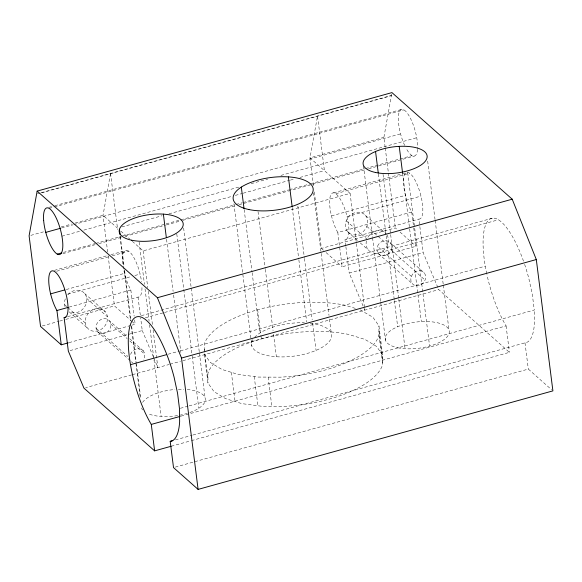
<?xml version="1.0" encoding="UTF-8"?>
<svg xmlns="http://www.w3.org/2000/svg" width="582" height="582" viewBox="0 0 582 582"><rect width="100%" height="100%" fill="white"/><g stroke="black" fill="none" stroke-linecap="round" stroke-linejoin="round"><path stroke-width="0.44" stroke-dasharray="2.91 2.18" d="M107.663 252.093L103.014 215.325L110.806 172.01M385.146 147.202L383.902 137.337L391.686 94.029M191.42 440.639L509.425 352.343L438.748 289.61L181.344 361.102M69.083 342.631L130.826 325.462M131.692 325.222L135.17 324.254L134.602 319.744M131.619 374.903L85.627 387.677M132.492 374.655L169.173 364.47M37.503 193.719L40.107 192.998M40.98 192.758L391.424 95.448M41.802 192.788L391.38 95.717M48.728 207.396L53.981 205.941M54.861 205.693L401.769 109.372M49.106 208.392L53.486 207.177M54.359 206.93L403.901 109.882M30.839 235.361L44.756 231.498M61.277 226.915L71.71 224.019M75.187 223.052L103.014 215.325L117.455 228.122M383.902 137.337L309.98 157.86L313.494 185.658M61.539 227.999L72.925 224.834M73.805 224.594L400.569 133.86M61.932 236.212L80.331 231.105M83.837 230.13L239.769 186.829M251.162 183.672L267.807 179.052M280.946 175.4L416.734 137.701M121.82 226.907L161.992 215.755M168.976 213.82L231.854 196.36M235.346 195.392L242.33 193.45M243.203 193.209L289.487 180.355M290.36 180.114L294.732 178.9M299.97 177.445L324.421 170.657M63.38 252.406L94.917 243.647M95.79 243.407L121.201 236.35M122.075 236.11L179.896 220.054M180.769 219.814L235.084 204.733M235.957 204.486L242.09 202.783M242.97 202.543L288.519 189.892M289.4 189.652L309.544 184.058M310.424 183.81L364.739 168.729M365.612 168.489L412.041 155.598M62.878 253.643L95.295 244.644M98.795 243.669L121.573 237.34M125.079 236.372L165.375 225.183M166.256 224.936L182.02 220.556M182.901 220.316L235.463 205.722M238.962 204.748L311.676 184.559M312.549 184.319L365.118 169.726M368.617 168.751L414.173 156.1M54.41 270.361L107.459 255.629M110.936 254.669L126.592 250.318M333.559 192.853L407.473 172.33A24.189 7.442 74.5 0 1 420.975 196.083A24.189 7.442 74.5 0 1 418.909 219.101L423.129 252.559L438.748 289.61M56.621 271.248L108.798 256.764M112.275 255.796L128.797 251.213M335.763 193.741L409.684 173.218M132.31 241.29L143.121 250.871L350.088 193.406L364.834 310.133L363.444 306.845M66.253 289.523L124.519 273.344M331.485 215.878L405.407 195.356M67.912 294.114L131.394 276.486M134.879 275.519L140.095 274.071M347.061 216.606L420.975 196.083M69.098 307.129L130.841 289.989A24.189 7.442 74.5 0 1 122.649 259.528A24.189 7.442 74.5 0 1 130.892 253.199A24.189 7.442 74.5 0 1 141.542 281.768M413.729 227.824L416.057 246.295L342.136 266.789L337.807 232.524L411.729 212.001A24.189 7.442 74.5 0 1 403.915 187.375A24.189 7.442 74.5 0 1 406.818 172.388M67.585 316.652L138.021 297.096A24.189 7.442 74.5 0 0 141.906 285.718M345.766 245.793L344.988 239.631L418.909 219.101M42.282 325.935L58.804 321.344M59.67 321.104L64.893 319.656M65.759 319.416L114.458 305.892L131.161 320.704M314.287 191.936L321.424 248.427L395.338 227.904L397.346 229.686M141.346 315.677L492.641 218.134M145.333 317.801L163.731 312.694M164.611 312.454L498.381 219.778M70.073 350.59L142.248 330.554L140.691 318.223M363.095 306.023L349.215 273.089L423.129 252.559M168.14 354.212L179.532 351.055M180.405 350.808L485.272 266.163M170.039 364.23L180.478 361.342M180.347 408.302L188.226 406.112M189.106 405.872L534.269 310.031L532.37 294.805L528.863 278.603A64.5 19.846 74.5 0 0 523.996 262.533M181.067 416.137L506.085 325.898A64.5 19.846 74.5 0 1 486.93 274.639M175.451 439.883L192.096 435.263M192.977 435.016L524.993 342.827A64.5 19.846 74.5 0 0 534.436 323.243L534.269 310.031M171.268 446.234L190.547 440.887M175.269 467.113L528.311 369.083L551.569 389.7M355.296 308.38L345.046 305.237A88.69 36.215 -7.2 0 0 204.217 344.34L204.26 350.72M360.127 309.864L372.909 317.255L378.918 325.811L382.607 355.013L382.672 364.521A88.69 36.215 -7.2 0 1 284.023 406.374L261.791 406.272L241.843 403.624L225.532 398.626L213.98 391.613L207.97 383.058L204.275 353.136M350.088 193.406L309.98 157.86L317.517 115.985L324.603 172.083M365.452 215.42A12.091 10.396 -48.4 0 1 357.915 234.517A12.091 10.396 -48.4 0 1 346.246 220.753A12.091 10.396 -48.4 0 1 365.452 215.42L386.164 233.782A12.091 10.396 -48.4 0 0 367.613 237.696M390.267 242.767L424.176 272.82A8.061 6.926 -48.4 0 1 419.156 285.551A8.061 6.926 -48.4 0 1 411.372 276.377L377.463 246.317A8.061 6.926 -48.4 0 1 390.267 242.767A8.061 6.926 -48.4 0 1 385.248 255.491A8.061 6.926 -48.4 0 1 377.463 246.317M366.827 226.376L387.547 244.738M391.184 250.064L425.1 280.124M346.246 220.753L366.958 239.115M378.387 253.621L412.296 283.681M347.629 231.701L357.646 240.584M360.323 242.956L368.341 250.064M321.424 248.427L323.425 250.202M326.102 252.573L342.136 266.789M120.83 231.112L129.611 238.896M131.83 321.293L135.17 324.254M84.565 293.408L105.277 311.77A12.091 10.396 -48.4 0 1 97.754 330.867A12.091 10.396 -48.4 0 1 86.078 317.103A12.091 10.396 -48.4 0 1 105.277 311.77M86.74 298.471L107.459 316.834M109.387 320.769A8.061 6.926 -48.4 0 1 104.367 333.501A8.061 6.926 -48.4 0 1 96.583 324.327A8.061 6.926 -48.4 0 1 109.387 320.769L127.014 336.411M129.728 338.811L143.296 350.844M110.835 324.145L127.109 338.579M129.822 340.987L144.743 354.22M96.052 328.248L127.931 356.519M97.5 331.624L130.055 360.498M64.566 304.633L67.243 306.998M67.905 307.594L85.285 322.995M69.418 312.061L87.46 328.059M400.016 232.058L416.057 246.295M382.607 355.013L376.598 346.457L365.045 339.444L348.734 334.446A88.69 36.215 -7.2 0 0 207.905 373.549L207.97 383.058M204.275 353.849L210.291 362.404L221.844 369.425L238.147 374.422L258.102 377.063L280.328 377.165A88.69 36.215 -7.2 0 0 378.977 335.319L378.918 325.811M142.248 330.554L153.357 356.897M153.699 357.719L157.868 367.606L153.102 329.892M524.993 342.827L528.311 369.083M506.085 325.898L509.425 352.343M427.668 161.127L435.045 219.538M435.154 220.44L443.215 284.242M443.331 285.144L449.006 330.074M407.684 172.672L429.589 346.108M411.729 212.001L413.613 226.944M402.62 173.32L409.546 228.137M409.655 229.039L421.346 321.599M385.255 148.097L388.318 172.308M388.427 173.203L395.338 227.904M383.051 174.374L390.544 233.688M390.653 234.582L398.714 298.384M398.823 299.286L405.065 348.713M378.387 173.967L385.764 232.378M386.215 235.972L394.276 299.774M394.385 300.668L397.681 326.735M363.481 165.935L372.444 236.925M372.56 237.827L380.613 301.629M380.73 302.531L385.495 340.274M378.955 331.354L382.643 360.564M378.977 334.985L382.665 364.194M345.875 246.673L349.215 273.089M313.531 192.846L329.012 315.429M329.47 319.038L331.289 333.457M297.846 206.159L304.335 257.542M304.451 258.437L312.192 319.736M312.65 323.337L316.062 350.379M292.251 207.534L298.741 258.91M298.857 259.812L306.714 322.006M258.044 211.637L265.217 268.418M265.327 269.32L273.067 330.612M273.525 334.221L276.37 356.751M268.142 377.107L271.83 406.316M257.666 309.755L260.794 334.534M260.903 335.421L261.354 338.957M244.164 209.636L252.021 271.83M252.137 272.732L259.761 333.122M233.92 203.787L250.995 338.993M251.111 339.895L251.904 346.203M254.232 376.547L257.921 405.756M231.36 372.342L235.048 401.544M204.246 349.178L207.934 378.38M183.628 227.962L191.122 287.268M191.231 288.17L199.291 351.972M199.4 352.867L205.075 397.804M176.775 233.935L192.096 355.246M192.213 356.148L198.797 408.266M166.554 239.289L173.138 291.407M173.589 295.001L180.857 352.517M143.121 250.871L147.77 287.69M148.221 291.276L152.535 325.396M139.127 242.105L144.46 284.343M145.027 288.832L149.116 321.184M149.567 324.778L153.881 358.927M153.997 359.829L161.141 416.443M138.021 297.096L140.582 317.343M130.841 289.989L134.144 316.142M120.329 236.496L124.075 266.149M124.643 270.645L130.994 320.966M131.678 326.357L136.326 363.204M136.443 364.106L140.757 398.248M119.892 236.357L123.53 265.116M124.097 269.612L130.564 320.835M131.241 326.226L135.788 362.171M135.897 363.066L140.095 396.32M110.544 173.443L117.637 229.548M108.114 255.68L114.458 305.892M310.271 323.214A40.311 16.463 -7.2 0 1 328.328 342.572A40.311 16.463 -7.2 0 1 278.451 356.861A40.311 16.463 -7.2 0 1 252.886 339.648M254.56 337.422A40.311 16.463 -7.2 0 1 304.379 322.784M187.2 389.496A32.25 13.168 -7.2 0 1 205.359 399.31A32.25 13.168 -7.2 0 1 188.19 413.082M187.353 413.344A32.25 13.168 -7.2 0 1 178.412 415.453M177.59 415.592A32.25 13.168 -7.2 0 1 147.959 413.664M142.634 409.924A32.25 13.168 -7.2 0 1 141.572 407.997M142.583 402.395A32.25 13.168 -7.2 0 1 174.927 389.496M178.339 389.285A32.25 13.168 -7.2 0 1 183.774 389.271M486.741 273.773A64.5 19.846 74.5 0 1 491.295 218.417A64.5 19.846 74.5 0 1 523.698 261.674M337.807 232.524A24.189 7.442 74.5 0 1 330.43 195.807A24.189 7.442 74.5 0 1 345.315 210.538A24.189 7.442 74.5 0 1 344.988 239.631M67.81 294.739A12.091 10.396 -48.4 0 1 83.081 292.019A12.091 10.396 -48.4 0 1 84.47 307.121A12.091 10.396 -48.4 0 1 69.382 311.814M65.053 306.714A12.091 10.396 -48.4 0 1 65.359 298.741M417.534 149.341A24.189 7.442 74.5 0 1 405.872 147.857M404.657 145.391A24.189 7.442 74.5 0 1 398.648 114.247A24.189 7.442 74.5 0 1 409.663 116.858A24.189 7.442 74.5 0 1 417.592 148.461M386.965 234.888A12.091 10.396 -48.4 0 1 378.635 252.879A12.091 10.396 -48.4 0 1 366.478 240.577M130.492 354.402A8.061 6.926 -48.4 0 1 141.12 349.229A8.061 6.926 -48.4 0 1 143.23 359.982M132.776 362.884A8.061 6.926 -48.4 0 1 131.416 361.698M411.372 276.377A8.061 6.926 -48.4 0 1 424.176 272.82M397.812 347.752A32.25 13.168 -7.2 0 0 449.028 333.53A32.25 13.168 -7.2 0 0 404.912 324.232A32.25 13.168 -7.2 0 0 397.812 347.752"/><path stroke-width="0.87" d="M171.268 446.234L154.623 450.861L151.284 424.409A64.5 19.846 74.5 0 1 131.408 322.115A64.5 19.846 74.5 0 1 174.069 377.121L177.568 393.323L179.467 408.542L179.634 421.754A64.5 19.846 74.5 0 1 170.199 441.345L173.516 467.601L198.098 489.397L552.9 390.878L536.306 259.543L512.211 199.197L391.941 92.603L37.146 191.107L29.1 235.848L40.544 326.415L61.263 344.806L68.218 342.871M45.767 232.371L60.659 228.239M57.247 254.108L61.627 252.894M50.605 293.866L64.515 290.003M61.263 344.806L56.927 310.512L68.232 307.369M154.623 450.861L83.954 388.143L68.327 351.077L64.107 317.619L65.846 317.139M37.146 191.107L157.416 297.708L512.211 199.197M130.47 364.674L166.387 354.7M198.098 489.397L181.511 358.061L536.306 259.543M151.284 424.409L180.194 416.385M170.199 441.345L172.825 440.61M157.416 297.708L181.511 358.061M399.216 146.358L402.504 172.425M375.55 151.495L378.271 173.065M288.381 176.884L292.142 206.632M241.319 187.098L244.054 208.734M163.375 214.125L166.328 237.492M119.419 229.308L120.103 234.699M56.927 310.512A24.189 7.442 74.5 0 1 49.543 273.795A24.189 7.442 74.5 0 1 64.435 288.527A24.189 7.442 74.5 0 1 64.107 317.619M248.863 209.535A40.311 16.463 -7.2 0 0 312.876 191.754A40.311 16.463 -7.2 0 0 257.731 180.136A40.311 16.463 -7.2 0 0 248.863 209.535M375.681 172.519A32.25 13.168 -7.2 0 0 426.897 158.297A32.25 13.168 -7.2 0 0 382.781 148.999A32.25 13.168 -7.2 0 0 375.681 172.519M131.758 240.242A32.25 13.168 -7.2 0 0 182.966 226.027A32.25 13.168 -7.2 0 0 138.858 216.73A32.25 13.168 -7.2 0 0 131.758 240.242M43.657 220.542A24.189 7.442 74.5 0 0 59.379 254.61A24.189 7.442 74.5 0 0 56.49 218.592A24.189 7.442 74.5 0 0 43.657 220.542"/></g></svg>
